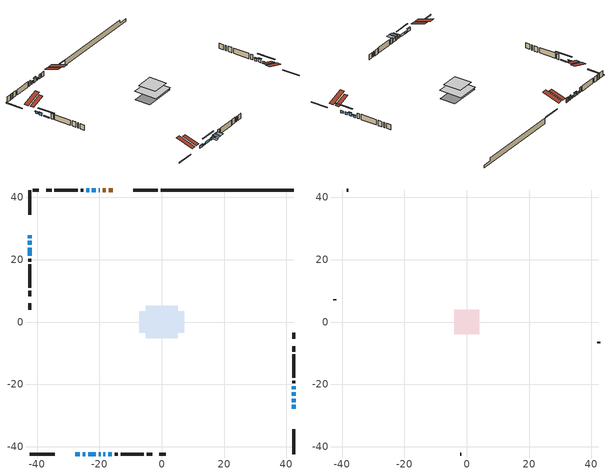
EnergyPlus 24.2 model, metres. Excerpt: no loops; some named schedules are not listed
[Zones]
conditioned space
 floor outside (Floor1 construction): -0.67,-0.67 -0.67,0.67 0.67,0.67 0.67,-0.67 z0.92
 floor adiabatic (AdiabaticFloorConstruction): -5.19,-5.19 -5.19,5.19 5.19,5.19 5.19,-5.19 z0.92
 floor foundation (Slab1 construction): -7.16,-3.5 -7.16,3.5 7.16,3.5 7.16,-3.5 z-1.52
 wall outside (RimJoist1 construction): -1.21,42.39 -9.21,42.39 / -42.39,-42.39 -34.39,-42.39 / -42.39,42.39 -42.39,34.39 / 42.39,-42.39 42.39,-34.39 z0.92:1.22
 wall outside (AdiabaticWallConstruction 1): -15.74,42.39 -17.1,42.39 / -18.02,42.39 -18.91,42.39 z0.92:2.95
 wall outside (AdiabaticWallConstruction): -19.84,42.39 -20.26,42.39 z0.92:2.14; -27.86,-42.39 -26.33,-42.39 / -42.39,26.04 -42.39,24.82 / 42.39,-27.86 42.39,-26.64 / 42.39,-25.71 42.39,-24.64 / -23.56,-42.39 -21.12,-42.39 / 42.39,-21.67 42.39,-20.65 z0.92:1.94; -25.41,-42.39 -24.49,-42.39 z0.92:1.28; -42.39,27.86 -42.39,26.97 / -23.34,42.39 -24.23,42.39 z0.92:1.81; -42.39,23.89 -42.39,21.25 z0.92:1.33; -20.2,-42.39 -19.64,-42.39 z0.92:1.84; 42.39,-23.72 42.39,-22.6 / -17.22,-42.39 -16,-42.39 z0.92:2.44; -21.19,42.39 -22.41,42.39 z0.92:2.75; -18.71,-42.39 -18.15,-42.39 z0.92:2.45
 wall outside (Wall1 construction): -25.16,42.39 -26.07,42.39 / -15.07,-42.39 -14.16,-42.39 / -42.39,20.32 -42.39,19.41 / 42.39,-19.73 42.39,-18.81 z0.92:3.36
 wall outside (Wall2 construction): -27,42.39 -34.45,42.39 / -13.23,-42.39 -5.78,-42.39 / -42.39,18.48 -42.39,11.03 / 42.39,-17.88 42.39,-10.44 z0.92:3.36
 wall outside (Wall3 construction): -35.38,42.39 -37.17,42.39 / -4.85,-42.39 -3.06,-42.39 / -42.39,10.1 -42.39,8.31 / 42.39,-9.51 42.39,-7.71 z0.92:3.36
 wall outside (Wall5 construction): -39.45,42.39 -41.47,42.39 / -0.78,-42.39 1.23,-42.39 / -42.39,6.03 -42.39,4.01 / 42.39,-5.43 42.39,-3.42 z0.92:3.36
 wall foundation (FoundationWall1 construction): -0.28,42.39,-1.52 -0.28,42.39,0.92 38.13,42.39,0.92 38.13,42.39,-0.45 42.39,42.39,-0.45 42.39,42.39,-1.52
 window (WindowConstruction 10): -19.84,42.39 -20.26,42.39 z0.92:2.14
 window (WindowConstruction 6): -27.86,-42.39 -26.34,-42.39 z0.92:1.93
 window (WindowConstruction 7): -25.41,-42.39 -24.49,-42.39 z0.92:1.28
 window (WindowConstruction 8): -42.39,27.86 -42.39,26.97 z0.92:1.81
 window (WindowConstruction 9): -42.39,26.04 -42.39,24.82 z0.92:1.93
 window (WindowConstruction 12): 42.39,-27.86 42.39,-26.64 z0.92:1.93
 window (WindowConstruction 13): 42.39,-25.71 42.39,-24.64 z0.92:1.93
 window (WindowConstruction 14): -23.56,-42.39 -21.12,-42.39 z0.92:1.93
 window (WindowConstruction 15): -42.39,23.89 -42.39,21.25 z0.92:1.33
 window (WindowConstruction 11): -20.2,-42.39 -19.64,-42.39 z0.92:1.83
 window (WindowConstruction): 42.39,-23.71 42.39,-22.6 z0.92:2.44
 window (WindowConstruction 1): 42.39,-21.67 42.39,-20.66 z0.92:1.93
 window (WindowConstruction 2): -21.19,42.39 -22.41,42.39 z0.92:2.75
 window (WindowConstruction 3): -23.34,42.39 -24.23,42.39 z0.92:1.81
 window (WindowConstruction 4): -18.71,-42.39 -18.15,-42.39 z0.92:2.44
 window (WindowConstruction 5): -17.22,-42.39 -16,-42.39 z0.92:2.44
 door (Door): -15.74,42.39 -17.1,42.39 z0.92:2.95
 door (Door 1): -18.02,42.39 -18.91,42.39 z0.92:2.95
 ceiling adiabatic (AdiabaticFloorConstruction): 5.19,-5.19 5.19,5.19 -5.19,5.19 -5.19,-5.19 z0.92
 roof outside (Roof2 construction): -14.81,42.39,3.36 -14.81,35.94,5.51 -13.11,35.94,5.51 -13.11,42.39,3.36; -28.79,-42.39,3.36 -28.79,-35.94,5.51 -30.49,-35.94,5.51 -30.49,-42.39,3.36; -42.39,28.79,3.36 -35.94,28.79,5.51 -35.94,30.49,5.51 -42.39,30.49,3.36; 42.39,-28.79,3.36 35.94,-28.79,5.51 35.94,-30.49,5.51 42.39,-30.49,3.36
attic - vented
 floor to conditioned space (Floor2 construction Reversed): -3.99,-3.99 -3.99,3.99 3.99,3.99 3.99,-3.99 z3.36
 wall outside (Wall4 construction): -38.1,42.39 -38.52,42.39 / -2.13,-42.39 -1.71,-42.39 / -42.39,7.38 -42.39,6.96 / 42.39,-6.78 42.39,-6.36 z0.92:3.36
 roof outside (Roof1 construction): -12.18,42.39,3.36 -12.18,34.63,5.95 -10.13,34.63,5.95 -10.13,42.39,3.36; -31.42,-42.39,3.36 -31.42,-34.63,5.95 -33.47,-34.63,5.95 -33.47,-42.39,3.36; -42.39,31.42,3.36 -34.63,31.42,5.95 -34.63,33.47,5.95 -42.39,33.47,3.36; 42.39,-31.42,3.36 34.63,-31.42,5.95 34.63,-33.47,5.95 42.39,-33.47,3.36
shading: -26.13,-42.39 -28.06,-42.39 -28.06,-42.81 -26.13,-42.81 z2.14; -24.29,-42.39 -25.61,-42.39 -25.61,-42.81 -24.29,-42.81 z1.48; -42.39,26.77 -42.39,28.06 -42.81,28.06 -42.81,26.77 z2.01; -42.39,24.62 -42.39,26.24 -42.81,26.24 -42.81,24.62 z2.14; 42.39,-24 42.39,-30.5 42.81,-30.5 42.81,-24 z4.57; 42.39,-22 42.39,-28.35 42.81,-28.35 42.81,-22 z4.57; -18.49,-42.39 -26.2,-42.39 -26.2,-42.81 -18.49,-42.81 z4.57; -42.39,18.61 -42.39,26.53 -42.81,26.53 -42.81,18.61 z3.96; -19.34,-42.39 -20.49,-42.39 -20.49,-45.45 -19.34,-45.45 z2.13; 42.39,-22.4 42.39,-23.92 42.81,-23.92 42.81,-22.4 z2.65; 42.39,-20.45 42.39,-21.87 42.81,-21.87 42.81,-20.45 z2.14; -22.61,42.39 -20.99,42.39 -20.99,42.81 -22.61,42.81 z2.95; -24.43,42.39 -23.14,42.39 -23.14,42.81 -24.43,42.81 z2.01; -17.85,-42.39 -19.01,-42.39 -19.01,-45.45 -17.85,-45.45 z2.74; -15.7,-42.39 -17.52,-42.39 -17.52,-45.45 -15.7,-45.45 z2.74
[Building]
Building 1: Terrain=Suburbs
[Site:Location]
Edmonton Intl AP_AB: Latitude {deg}=53.31; Longitude {deg}=-113.58; Time Zone {hr}=-7; Elevation {m}=723; Keep Site Location Information=Yes
[Site:GroundTemperature:Shallow]
-1.56185, -3.61833, -3.78302, -2.80711, 1.11059, 5.01004, 8.39065, 10.5322, 10.7141, 8.97234, 5.67794, 1.89811
[Site:WaterMainsTemperature]
Calculation Method=Schedule; Temperature Schedule=mains temperature schedule
[Material] Roughness=Rough; Thermal Absorptance=0.9
Name | Thickness {m} | Conductivity {W/m-K} | Density {kg/m3} | Specific Heat {J/kg-K} | Solar Absorptance | Visible Absorptance
asphalt or fiberglass shingles | 0.00635 | 0.162714 | 1121.4 | 1465.45 | 0.4 | 0.4
ceiling loosefill ins | 0.169333 | 0.0480833 | 16.02 | 1046.75 | 0.7 | 0.7
ceiling stud and cavity | 0.1397 | 0.0977058 | 65.682 | 1177.47 | 0.7 | 0.7
concrete 4.0 in. | 0.1016 | 1.803125 | 2242.8 | 837.4 | 0.7 | 0.7
concrete 8.0 in. | 0.2032 | 1.803125 | 2242.8 | 837.4 | 0.7 | 0.7
door material | 0.04445 | 0.053851 | 512.64 | 1214.23 | 0.7 | 0.7
floor covering | 0.0127 | 0.0433444 | 54.468 | 1339.84 | 0.6 | 0.6
floor rigid ins; rim joist rigid ins; roof rigid ins | 0.051816 | 0.029427 | 32.04 | 1214.23 | 0.7 | 0.7
floor rigid ins 1; wall rigid ins | 0.512978 | 0.029427 | 32.04 | 1214.23 | 0.7 | 0.7
floor stud and cavity | 0.1397 | 0.080204 | 92.3553 | 1139.71 | 0.7 | 0.7
floor stud and cavity 1 | 0.1397 | 1.75129 | 37.0049 | 1207.88 | 0.7 | 0.7
furniture material conditioned space 1 | 0.1524 | 0.115458 | 640.8 | 1214.23 | 0.6 | 0.6
gypsum board | 0.0127 | 0.160291 | 801 | 837.4 | 0.6 | 0.6
osb sheathing 0.5 in. | 0.0127 | 0.115458 | 512.64 | 1214.23 | 0.7 | 0.7
osb sheathing 0.75 in. | 0.01905 | 0.115458 | 512.64 | 1214.23 | 0.7 | 0.7
osb sheathing 2.0 in. | 0.0508 | 0.115458 | 512.64 | 1214.23 | 0.7 | 0.7
rim joist stud and cavity | 0.0508 | 0.0413573 | 125.044 | 1163.47 | 0.6 | 0.6
roof stud and cavity | 0.2032 | 0.170765 | 78.34581 | 1123.46 | 0.7 | 0.7
wall stud and cavity | 0.1397 | 0.100302 | 139.0536 | 1170.24 | 0.7 | 0.7
wall stud and cavity 1 | 0.1397 | 0.0938917 | 139.0536 | 1170.24 | 0.7 | 0.7
wall stud and cavity 2 | 0.1397 | 0.110654 | 139.0536 | 1170.24 | 0.7 | 0.7
wall stud and cavity 3 | 0.0889 | 6.1454 | 50.32683 | 1063.81 | 0.6 | 0.6
wall stud and cavity 4 | 0.1397 | 0.12064 | 139.0536 | 1170.24 | 0.7 | 0.7
wall stud and cavity 5 | 0.0889 | 0.380278 | 52.3479 | 1209.89 | 0.7 | 0.7
wall stud and cavity 6 | 0.0889 | 0.391764 | 83.0341 | 1211.67 | 0.7 | 0.7
wood siding | 0.0254 | 0.102417 | 544.68 | 1172.36 | 0.4 | 0.4
wood siding 1 | 0.00254 | 0.102417 | 544.68 | 1172.36 | 0.4 | 0.4
wood siding 2; wood siding 3; wood siding 4 | 0.0254 | 0.102417 | 544.68 | 1172.36 | 0.7 | 0.7
[WindowMaterial:SimpleGlazingSystem]
Name | U-Factor {W/m2-K} | Solar Heat Gain Coefficient
WindowMaterial | 2.0367 | 0.44
WindowMaterial 1 | 1.90099 | 0.48
WindowMaterial 10 | 2.992306 | 0.55
WindowMaterial 11 | 3.00537 | 0.54
WindowMaterial 12 | 2.393277 | 0.52
WindowMaterial 13 | 5.54627 | 0.48
WindowMaterial 2 | 2.40577 | 0.64
WindowMaterial 3 | 1.967427 | 0.46
WindowMaterial 4 | 1.87828 | 0.52
WindowMaterial 5 | 1.67671 | 0.57
WindowMaterial 6 | 2.33877 | 0.54
WindowMaterial 7 | 3.31141 | 0.54
WindowMaterial 8 | 1.86125 | 0.5
WindowMaterial 9 | 3.30687 | 0.6
[Construction]
AdiabaticFloorConstruction: floor stud and cavity 1, floor rigid ins 1, osb sheathing 0.75 in., floor covering
AdiabaticWallConstruction: wood siding 3, wall rigid ins, wall stud and cavity 5, gypsum board
AdiabaticWallConstruction 1: wood siding 4, wall rigid ins, wall stud and cavity 5, gypsum board
Door; Door 1: door material
Floor1 construction: floor stud and cavity, floor rigid ins, osb sheathing 0.75 in., floor covering
Floor2 construction Reversed: gypsum board, ceiling stud and cavity, ceiling loosefill ins
FoundationWall1 construction: concrete 8.0 in.
furniture construction conditioned space 1: furniture material conditioned space 1
PartitionWallConstruction: gypsum board, wall stud and cavity 6, gypsum board
RimJoist1 construction: wood siding 2, rim joist rigid ins, osb sheathing 2.0 in., rim joist stud and cavity
Roof1 construction: asphalt or fiberglass shingles
Roof2 construction: asphalt or fiberglass shingles, roof rigid ins, osb sheathing 0.75 in., roof stud and cavity, gypsum board
Slab1 construction: concrete 4.0 in.
Wall1 construction: wood siding, osb sheathing 0.5 in., wall stud and cavity, gypsum board
Wall2 construction: wood siding, osb sheathing 0.5 in., wall stud and cavity 1, gypsum board
Wall3 construction: wood siding, osb sheathing 0.5 in., wall stud and cavity 2, gypsum board
Wall4 construction: wood siding 1, wall stud and cavity 3
Wall5 construction: wood siding, osb sheathing 0.5 in., wall stud and cavity 4, gypsum board
WindowConstruction: WindowMaterial
WindowConstruction 1: WindowMaterial 1
WindowConstruction 10; WindowConstruction 11: WindowMaterial 9
WindowConstruction 12: WindowMaterial 10
WindowConstruction 13: WindowMaterial 11
WindowConstruction 14: WindowMaterial 12
WindowConstruction 15: WindowMaterial 13
WindowConstruction 2: WindowMaterial 2
WindowConstruction 3; WindowConstruction 8: WindowMaterial 3
WindowConstruction 4: WindowMaterial 4
WindowConstruction 5: WindowMaterial 5
WindowConstruction 6: WindowMaterial 6
WindowConstruction 7: WindowMaterial 7
WindowConstruction 9: WindowMaterial 8
[Zone] Multiplier=1; Part of Total Floor Area=Yes
Name | Volume {m3}
attic - vented | 26.6881
conditioned space | 547.6
[Space]
Name | Zone | Volume {m3}
attic - vented 1 | attic - vented | 26.6881
conditioned space 1 | conditioned space | 547.6
[ZoneInfiltration:EffectiveLeakageArea]
infil attic - vented 1: Zone or Space=attic - vented 1; Schedule=Always On Discrete; Effective Air Leakage Area {cm2}=2209.74; Stack Coefficient=0.000349512; Wind Coefficient=1.26314e-05
[ZoneMixing]
whole house fan mix: Zone or Space=attic - vented; Schedule=Always On Continuous; Design Flow Rate Calculation Method=Flow/Zone; Design Flow Rate {m3/s}=0; Source Zone or Space=conditioned space
[SurfaceProperty:ExposedFoundationPerimeter]
Slab1: Exposed Perimeter Calculation Method=TotalExposedPerimeter; Total Exposed Perimeter {m}=42.671
[InternalMass] Zone or ZoneList=conditioned space; Space or SpaceList=conditioned space 1
Name | Construction | Surface Area {m2}
furniture mass conditioned space 1 | furniture construction conditioned space 1 | 83.9558
partition wall mass | PartitionWallConstruction | 209.89
[Lights]
interior lighting: Zone or ZoneList or Space or SpaceList=conditioned space 1; Schedule=interior lighting schedule; Design Level Calculation Method=LightingLevel; Lighting Level {W}=343.2; Return Air Fraction=0; Fraction Radiant=0.6; Fraction Visible=0.2; Fraction Replaceable=1
[People]
occupants: Zone or ZoneList or Space or SpaceList=conditioned space 1; Number of People Schedule=occupants schedule; Number of People Calculation Method=People; Number of People=3; Fraction Radiant=0.314171; Sensible Heat Fraction=0.56303; Activity Level Schedule=occupants activity schedule; Carbon Dioxide Generation Rate {m3/s-W}=0; Enable ASHRAE 55 Comfort Warnings=No; Mean Radiant Temperature Calculation Type=EnclosureAveraged
[ElectricEquipment] Zone or ZoneList or Space or SpaceList=conditioned space 1; Design Level Calculation Method=EquipmentLevel
Name | Schedule | Design Level {W} | Fraction Latent | Fraction Radiant | Fraction Lost
clothes dryer | clothes dryer schedule | 140.772 | 0.015 | 0.081 | 0.85
clothes washer | clothes washer schedule | 32.1985 | 0.03 | 0.162 | 0.7
cooking range | cooking range schedule | 215.147 | 0.08 | 0.432 | 0.2
dishwasher | dishwasher schedule | 66.8632 | 0.3 | 0.18 | 0.4
fridge | fridge schedule | 72.9452 | 0 | 0.6 | 0
mech vent bath fan 0 | mech vent bath fan 0 schedule | 50.2 | 0 | 0 | 1
mech vent bath fan 1 | mech vent bath fan 1 schedule | 50.2 | 0 | 0 | 1
mech vent house fan | mech vent house fan schedule | 0 | 0 | 0 | 1
mech vent house fan cfis | mech vent house fan cfis schedule | 0 | 0 | 0 | 0
mech vent range fan 0 | mech vent range fan 0 schedule | 57 | 0 | 0 | 1
misc plug loads | misc plug loads schedule | 494.7 | 0.045 | 0.513 | 0.1
whole house fan | Always On Discrete | 0 | 0 | 0 | 1
[OtherEquipment] Zone or ZoneList or Space or SpaceList=conditioned space 1; Design Level Calculation Method=EquipmentLevel
Name | Fuel Type | Schedule | Design Level {W} | Fraction Latent | Fraction Radiant | Fraction Lost
clothes dryer 1 | Electricity | clothes dryer schedule | 0 | 0.015 | 0.081 | 0.85
cooking range 1 | Electricity | cooking range schedule | 0 | 0.08 | 0.432 | 0.2
general water use latent | None | general water use schedule | 62.594 | 1 | 0 | 0
general water use sensible | None | general water use schedule | -61.6891 | 0 | 0.6 | 0
mech vent house fan latent load | None | Always On Discrete | 0 | 1 | 0 | 0
mech vent house fan sensible load | None | Always On Discrete | 0 | 0 | 0 | 0
water heater energy adjustment1 | NaturalGas | Always On Discrete | 0.01 | 0 | 0 | 1
[ZoneInfiltration:DesignFlowRate] Zone or ZoneList or Space or SpaceList=conditioned space 1; Schedule=Always On Discrete; Design Flow Rate Calculation Method=Flow/Zone; Design Flow Rate {m3/s}=0
infil flow; natural vent flow; whole house fan flow
[Foundation:Kiva]
Foundation Kiva 1: Initial Indoor Air Temperature {C}=18; Wall Height Above Grade {m}=0.919978; Wall Depth Below Slab {m}=0.2032
[Foundation:Kiva:Settings]
Soil Conductivity {W/m-K}=0.849921; Soil Density {kg/m3}=1842.3; Soil Specific Heat {J/kg-K}=418.7; Ground Solar Absorptivity=0.9; Ground Thermal Absorptivity=0.9; Ground Surface Roughness {m}=0.03; Far-Field Width {m}=40; Deep-Ground Boundary Condition=ZeroFlux; Deep-Ground Depth {m}=40; Minimum Cell Dimension {m}=0.2; Maximum Cell Growth Coefficient=3; Simulation Timestep=Timestep
[Exterior:Lights]
exterior lighting: Schedule=exterior lighting schedule; Design Level {W}=75.6
[Schedule:Constant]
Name | Hourly Value
Always On Continuous; mech vent house fan schedule; mech vent house fan cfis schedule; Always On Discrete | 1
occupants activity schedule | 117.228
fridge schedule | 0
[Schedule:Week:Daily]
interior lighting schedule Week Rule - Jan1-Jan27: interior lighting schedule day, interior lighting schedule day, interior lighting schedule day, interior lighting schedule day, interior lighting schedule day, interior lighting schedule day, interior lighting schedule day, interior lighting schedule default day, interior lighting schedule default day, interior lighting schedule default day, interior lighting schedule default day, interior lighting schedule default day
interior lighting schedule Week Rule - Jan28-Feb3: interior lighting schedule day, interior lighting schedule day, interior lighting schedule day, interior lighting schedule day, interior lighting schedule day 1, interior lighting schedule day 1, interior lighting schedule day 1, interior lighting schedule default day, interior lighting schedule default day, interior lighting schedule default day, interior lighting schedule default day, interior lighting schedule default day
interior lighting schedule Week Rule - Feb4-Feb24: interior lighting schedule day 1, interior lighting schedule day 1, interior lighting schedule day 1, interior lighting schedule day 1, interior lighting schedule day 1, interior lighting schedule day 1, interior lighting schedule day 1, interior lighting schedule default day, interior lighting schedule default day, interior lighting schedule default day, interior lighting schedule default day, interior lighting schedule default day
interior lighting schedule Week Rule - Feb25-Mar3: interior lighting schedule day 1, interior lighting schedule day 1, interior lighting schedule day 1, interior lighting schedule day 1, interior lighting schedule day 2, interior lighting schedule day 2, interior lighting schedule day 2, interior lighting schedule default day, interior lighting schedule default day, interior lighting schedule default day, interior lighting schedule default day, interior lighting schedule default day
interior lighting schedule Week Rule - Mar4-Mar31: interior lighting schedule day 2, interior lighting schedule day 2, interior lighting schedule day 2, interior lighting schedule day 2, interior lighting schedule day 2, interior lighting schedule day 2, interior lighting schedule day 2, interior lighting schedule default day, interior lighting schedule default day, interior lighting schedule default day, interior lighting schedule default day, interior lighting schedule default day
interior lighting schedule Week Rule - Apr1-Apr28: interior lighting schedule day 3, interior lighting schedule day 3, interior lighting schedule day 3, interior lighting schedule day 3, interior lighting schedule day 3, interior lighting schedule day 3, interior lighting schedule day 3, interior lighting schedule default day, interior lighting schedule default day, interior lighting schedule default day, interior lighting schedule default day, interior lighting schedule default day
interior lighting schedule Week Rule - Apr29-May5: interior lighting schedule day 3, interior lighting schedule day 3, interior lighting schedule day 4, interior lighting schedule day 4, interior lighting schedule day 4, interior lighting schedule day 4, interior lighting schedule day 4, interior lighting schedule default day, interior lighting schedule default day, interior lighting schedule default day, interior lighting schedule default day, interior lighting schedule default day
interior lighting schedule Week Rule - May6-May26: interior lighting schedule day 4, interior lighting schedule day 4, interior lighting schedule day 4, interior lighting schedule day 4, interior lighting schedule day 4, interior lighting schedule day 4, interior lighting schedule day 4, interior lighting schedule default day, interior lighting schedule default day, interior lighting schedule default day, interior lighting schedule default day, interior lighting schedule default day
interior lighting schedule Week Rule - May27-Jun2: interior lighting schedule day 4, interior lighting schedule day 4, interior lighting schedule day 4, interior lighting schedule day 4, interior lighting schedule day 4, interior lighting schedule day 5, interior lighting schedule day 5, interior lighting schedule default day, interior lighting schedule default day, interior lighting schedule default day, interior lighting schedule default day, interior lighting schedule default day
interior lighting schedule Week Rule - Jun3-Jun30: interior lighting schedule day 5, interior lighting schedule day 5, interior lighting schedule day 5, interior lighting schedule day 5, interior lighting schedule day 5, interior lighting schedule day 5, interior lighting schedule day 5, interior lighting schedule default day, interior lighting schedule default day, interior lighting schedule default day, interior lighting schedule default day, interior lighting schedule default day
interior lighting schedule Week Rule - Jul1-Jul28: interior lighting schedule day 6, interior lighting schedule day 6, interior lighting schedule day 6, interior lighting schedule day 6, interior lighting schedule day 6, interior lighting schedule day 6, interior lighting schedule day 6, interior lighting schedule default day, interior lighting schedule default day, interior lighting schedule default day, interior lighting schedule default day, interior lighting schedule default day
interior lighting schedule Week Rule - Jul29-Aug4: interior lighting schedule day 6, interior lighting schedule day 6, interior lighting schedule day 6, interior lighting schedule day 7, interior lighting schedule day 7, interior lighting schedule day 7, interior lighting schedule day 7, interior lighting schedule default day, interior lighting schedule default day, interior lighting schedule default day, interior lighting schedule default day, interior lighting schedule default day
interior lighting schedule Week Rule - Aug5-Aug25: interior lighting schedule day 7, interior lighting schedule day 7, interior lighting schedule day 7, interior lighting schedule day 7, interior lighting schedule day 7, interior lighting schedule day 7, interior lighting schedule day 7, interior lighting schedule default day, interior lighting schedule default day, interior lighting schedule default day, interior lighting schedule default day, interior lighting schedule default day
interior lighting schedule Week Rule - Aug26-Sep1: interior lighting schedule day 7, interior lighting schedule day 7, interior lighting schedule day 7, interior lighting schedule day 7, interior lighting schedule day 7, interior lighting schedule day 7, interior lighting schedule day 8, interior lighting schedule default day, interior lighting schedule default day, interior lighting schedule default day, interior lighting schedule default day, interior lighting schedule default day
interior lighting schedule Week Rule - Sep2-Sep29: interior lighting schedule day 8, interior lighting schedule day 8, interior lighting schedule day 8, interior lighting schedule day 8, interior lighting schedule day 8, interior lighting schedule day 8, interior lighting schedule day 8, interior lighting schedule default day, interior lighting schedule default day, interior lighting schedule default day, interior lighting schedule default day, interior lighting schedule default day
interior lighting schedule Week Rule - Sep30-Oct6: interior lighting schedule day 8, interior lighting schedule day 9, interior lighting schedule day 9, interior lighting schedule day 9, interior lighting schedule day 9, interior lighting schedule day 9, interior lighting schedule day 9, interior lighting schedule default day, interior lighting schedule default day, interior lighting schedule default day, interior lighting schedule default day, interior lighting schedule default day
interior lighting schedule Week Rule - Oct7-Oct27: interior lighting schedule day 9, interior lighting schedule day 9, interior lighting schedule day 9, interior lighting schedule day 9, interior lighting schedule day 9, interior lighting schedule day 9, interior lighting schedule day 9, interior lighting schedule default day, interior lighting schedule default day, interior lighting schedule default day, interior lighting schedule default day, interior lighting schedule default day
interior lighting schedule Week Rule - Oct28-Nov3: interior lighting schedule day 9, interior lighting schedule day 9, interior lighting schedule day 9, interior lighting schedule day 9, interior lighting schedule day 10, interior lighting schedule day 10, interior lighting schedule day 10, interior lighting schedule default day, interior lighting schedule default day, interior lighting schedule default day, interior lighting schedule default day, interior lighting schedule default day
interior lighting schedule Week Rule - Nov4-Nov24: interior lighting schedule day 10, interior lighting schedule day 10, interior lighting schedule day 10, interior lighting schedule day 10, interior lighting schedule day 10, interior lighting schedule day 10, interior lighting schedule day 10, interior lighting schedule default day, interior lighting schedule default day, interior lighting schedule default day, interior lighting schedule default day, interior lighting schedule default day
interior lighting schedule Week Rule - Nov25-Dec1: interior lighting schedule day 10, interior lighting schedule day 10, interior lighting schedule day 10, interior lighting schedule day 10, interior lighting schedule day 10, interior lighting schedule day 10, interior lighting schedule day 11, interior lighting schedule default day, interior lighting schedule default day, interior lighting schedule default day, interior lighting schedule default day, interior lighting schedule default day
interior lighting schedule Week Rule - Dec2-Dec31: interior lighting schedule day 11, interior lighting schedule day 11, interior lighting schedule day 11, interior lighting schedule day 11, interior lighting schedule day 11, interior lighting schedule day 11, interior lighting schedule day 11, interior lighting schedule default day, interior lighting schedule default day, interior lighting schedule default day, interior lighting schedule default day, interior lighting schedule default day
occupants schedule Week Rule - Jan1-Dec31: occupants schedule day, occupants schedule day, occupants schedule day, occupants schedule day, occupants schedule day, occupants schedule day, occupants schedule day, occupants schedule default day, occupants schedule default day, occupants schedule default day, occupants schedule default day, occupants schedule default day
clothes dryer schedule Week Rule - Jan1-Dec31: clothes dryer schedule day, clothes dryer schedule day, clothes dryer schedule day, clothes dryer schedule day, clothes dryer schedule day, clothes dryer schedule day, clothes dryer schedule day, clothes dryer schedule default day, clothes dryer schedule default day, clothes dryer schedule default day, clothes dryer schedule default day, clothes dryer schedule default day
clothes washer schedule Week Rule - Jan1-Dec31: clothes washer schedule day, clothes washer schedule day, clothes washer schedule day, clothes washer schedule day, clothes washer schedule day, clothes washer schedule day, clothes washer schedule day, clothes washer schedule default day, clothes washer schedule default day, clothes washer schedule default day, clothes washer schedule default day, clothes washer schedule default day
cooking range schedule Week Rule - Jan1-Dec31: cooking range schedule day, cooking range schedule day, cooking range schedule day, cooking range schedule day, cooking range schedule day, cooking range schedule day, cooking range schedule day, cooking range schedule default day, cooking range schedule default day, cooking range schedule default day, cooking range schedule default day, cooking range schedule default day
dishwasher schedule Week Rule - Jan1-Dec31: dishwasher schedule day, dishwasher schedule day, dishwasher schedule day, dishwasher schedule day, dishwasher schedule day, dishwasher schedule day, dishwasher schedule day, dishwasher schedule default day, dishwasher schedule default day, dishwasher schedule default day, dishwasher schedule default day, dishwasher schedule default day
mech vent bath fan 0 schedule Week Rule - Jan1-Dec31: mech vent bath fan 0 schedule day, mech vent bath fan 0 schedule day, mech vent bath fan 0 schedule day, mech vent bath fan 0 schedule day, mech vent bath fan 0 schedule day, mech vent bath fan 0 schedule day, mech vent bath fan 0 schedule day, mech vent bath fan 0 schedule default day, mech vent bath fan 0 schedule default day, mech vent bath fan 0 schedule default day, mech vent bath fan 0 schedule default day, mech vent bath fan 0 schedule default day
mech vent bath fan 1 schedule Week Rule - Jan1-Dec31: mech vent bath fan 1 schedule day, mech vent bath fan 1 schedule day, mech vent bath fan 1 schedule day, mech vent bath fan 1 schedule day, mech vent bath fan 1 schedule day, mech vent bath fan 1 schedule day, mech vent bath fan 1 schedule day, mech vent bath fan 1 schedule default day, mech vent bath fan 1 schedule default day, mech vent bath fan 1 schedule default day, mech vent bath fan 1 schedule default day, mech vent bath fan 1 schedule default day
mech vent range fan 0 schedule Week Rule - Jan1-Dec31: mech vent range fan 0 schedule day, mech vent range fan 0 schedule day, mech vent range fan 0 schedule day, mech vent range fan 0 schedule day, mech vent range fan 0 schedule day, mech vent range fan 0 schedule day, mech vent range fan 0 schedule day, mech vent range fan 0 schedule default day, mech vent range fan 0 schedule default day, mech vent range fan 0 schedule default day, mech vent range fan 0 schedule default day, mech vent range fan 0 schedule default day
misc plug loads schedule Week Rule - Jan1-Dec31: misc plug loads schedule day, misc plug loads schedule day, misc plug loads schedule day, misc plug loads schedule day, misc plug loads schedule day, misc plug loads schedule day, misc plug loads schedule day, misc plug loads schedule default day, misc plug loads schedule default day, misc plug loads schedule default day, misc plug loads schedule default day, misc plug loads schedule default day
general water use schedule Week Rule - Jan1-Dec31: general water use schedule day, general water use schedule day, general water use schedule day, general water use schedule day, general water use schedule day, general water use schedule day, general water use schedule day, general water use schedule default day, general water use schedule default day, general water use schedule default day, general water use schedule default day, general water use schedule default day
exterior lighting schedule Week Rule - Jan1-Jan27: exterior lighting schedule day, exterior lighting schedule day, exterior lighting schedule day, exterior lighting schedule day, exterior lighting schedule day, exterior lighting schedule day, exterior lighting schedule day, exterior lighting schedule default day, exterior lighting schedule default day, exterior lighting schedule default day, exterior lighting schedule default day, exterior lighting schedule default day
exterior lighting schedule Week Rule - Jan28-Feb3: exterior lighting schedule day, exterior lighting schedule day, exterior lighting schedule day, exterior lighting schedule day, exterior lighting schedule day 1, exterior lighting schedule day 1, exterior lighting schedule day 1, exterior lighting schedule default day, exterior lighting schedule default day, exterior lighting schedule default day, exterior lighting schedule default day, exterior lighting schedule default day
exterior lighting schedule Week Rule - Feb4-Feb24: exterior lighting schedule day 1, exterior lighting schedule day 1, exterior lighting schedule day 1, exterior lighting schedule day 1, exterior lighting schedule day 1, exterior lighting schedule day 1, exterior lighting schedule day 1, exterior lighting schedule default day, exterior lighting schedule default day, exterior lighting schedule default day, exterior lighting schedule default day, exterior lighting schedule default day
exterior lighting schedule Week Rule - Feb25-Mar3: exterior lighting schedule day 1, exterior lighting schedule day 1, exterior lighting schedule day 1, exterior lighting schedule day 1, exterior lighting schedule day 2, exterior lighting schedule day 2, exterior lighting schedule day 2, exterior lighting schedule default day, exterior lighting schedule default day, exterior lighting schedule default day, exterior lighting schedule default day, exterior lighting schedule default day
exterior lighting schedule Week Rule - Mar4-Mar31: exterior lighting schedule day 2, exterior lighting schedule day 2, exterior lighting schedule day 2, exterior lighting schedule day 2, exterior lighting schedule day 2, exterior lighting schedule day 2, exterior lighting schedule day 2, exterior lighting schedule default day, exterior lighting schedule default day, exterior lighting schedule default day, exterior lighting schedule default day, exterior lighting schedule default day
exterior lighting schedule Week Rule - Apr1-Apr28: exterior lighting schedule day 3, exterior lighting schedule day 3, exterior lighting schedule day 3, exterior lighting schedule day 3, exterior lighting schedule day 3, exterior lighting schedule day 3, exterior lighting schedule day 3, exterior lighting schedule default day, exterior lighting schedule default day, exterior lighting schedule default day, exterior lighting schedule default day, exterior lighting schedule default day
exterior lighting schedule Week Rule - Apr29-May5: exterior lighting schedule day 3, exterior lighting schedule day 3, exterior lighting schedule day 4, exterior lighting schedule day 4, exterior lighting schedule day 4, exterior lighting schedule day 4, exterior lighting schedule day 4, exterior lighting schedule default day, exterior lighting schedule default day, exterior lighting schedule default day, exterior lighting schedule default day, exterior lighting schedule default day
exterior lighting schedule Week Rule - May6-May26: exterior lighting schedule day 4, exterior lighting schedule day 4, exterior lighting schedule day 4, exterior lighting schedule day 4, exterior lighting schedule day 4, exterior lighting schedule day 4, exterior lighting schedule day 4, exterior lighting schedule default day, exterior lighting schedule default day, exterior lighting schedule default day, exterior lighting schedule default day, exterior lighting schedule default day
exterior lighting schedule Week Rule - May27-Jun2: exterior lighting schedule day 4, exterior lighting schedule day 4, exterior lighting schedule day 4, exterior lighting schedule day 4, exterior lighting schedule day 4, exterior lighting schedule day 5, exterior lighting schedule day 5, exterior lighting schedule default day, exterior lighting schedule default day, exterior lighting schedule default day, exterior lighting schedule default day, exterior lighting schedule default day
exterior lighting schedule Week Rule - Jun3-Jun30: exterior lighting schedule day 5, exterior lighting schedule day 5, exterior lighting schedule day 5, exterior lighting schedule day 5, exterior lighting schedule day 5, exterior lighting schedule day 5, exterior lighting schedule day 5, exterior lighting schedule default day, exterior lighting schedule default day, exterior lighting schedule default day, exterior lighting schedule default day, exterior lighting schedule default day
[Schedule:Year]
interior lighting schedule: interior lighting schedule Week Rule - Jan1-Jan27, 1, 1, 1, 27, interior lighting schedule Week Rule - Jan28-Feb3, 1, 28, 2, 3, interior lighting schedule Week Rule - Feb4-Feb24, 2, 4, 2, 24, interior lighting schedule Week Rule - Feb25-Mar3, 2, 25, 3, 3, interior lighting schedule Week Rule - Mar4-Mar31, 3, 4, 3, 31, interior lighting schedule Week Rule - Apr1-Apr28, 4, 1, 4, 28, interior lighting schedule Week Rule - Apr29-May5, 4, 29, 5, 5, interior lighting schedule Week Rule - May6-May26, 5, 6, 5, 26, interior lighting schedule Week Rule - May27-Jun2, 5, 27, 6, 2, interior lighting schedule Week Rule - Jun3-Jun30, 6, 3, 6, 30, interior lighting schedule Week Rule - Jul1-Jul28, 7, 1, 7, 28, interior lighting schedule Week Rule - Jul29-Aug4, 7, 29, 8, 4, interior lighting schedule Week Rule - Aug5-Aug25, 8, 5, 8, 25, interior lighting schedule Week Rule - Aug26-Sep1, 8, 26, 9, 1, interior lighting schedule Week Rule - Sep2-Sep29, 9, 2, 9, 29, interior lighting schedule Week Rule - Sep30-Oct6, 9, 30, 10, 6, interior lighting schedule Week Rule - Oct7-Oct27, 10, 7, 10, 27, interior lighting schedule Week Rule - Oct28-Nov3, 10, 28, 11, 3, interior lighting schedule Week Rule - Nov4-Nov24, 11, 4, 11, 24, interior lighting schedule Week Rule - Nov25-Dec1, 11, 25, 12, 1, interior lighting schedule Week Rule - Dec2-Dec31, 12, 2, 12, 31
occupants schedule: occupants schedule Week Rule - Jan1-Dec31, 1, 1, 12, 31
clothes dryer schedule: clothes dryer schedule Week Rule - Jan1-Dec31, 1, 1, 12, 31
clothes washer schedule: clothes washer schedule Week Rule - Jan1-Dec31, 1, 1, 12, 31
cooking range schedule: cooking range schedule Week Rule - Jan1-Dec31, 1, 1, 12, 31
dishwasher schedule: dishwasher schedule Week Rule - Jan1-Dec31, 1, 1, 12, 31
mech vent bath fan 0 schedule: mech vent bath fan 0 schedule Week Rule - Jan1-Dec31, 1, 1, 12, 31
mech vent bath fan 1 schedule: mech vent bath fan 1 schedule Week Rule - Jan1-Dec31, 1, 1, 12, 31
mech vent range fan 0 schedule: mech vent range fan 0 schedule Week Rule - Jan1-Dec31, 1, 1, 12, 31
misc plug loads schedule: misc plug loads schedule Week Rule - Jan1-Dec31, 1, 1, 12, 31
general water use schedule: general water use schedule Week Rule - Jan1-Dec31, 1, 1, 12, 31
exterior lighting schedule: exterior lighting schedule Week Rule - Jan1-Jan27, 1, 1, 1, 27, exterior lighting schedule Week Rule - Jan28-Feb3, 1, 28, 2, 3, exterior lighting schedule Week Rule - Feb4-Feb24, 2, 4, 2, 24, exterior lighting schedule Week Rule - Feb25-Mar3, 2, 25, 3, 3, exterior lighting schedule Week Rule - Mar4-Mar31, 3, 4, 3, 31, exterior lighting schedule Week Rule - Apr1-Apr28, 4, 1, 4, 28, exterior lighting schedule Week Rule - Apr29-May5, 4, 29, 5, 5, exterior lighting schedule Week Rule - May6-May26, 5, 6, 5, 26, exterior lighting schedule Week Rule - May27-Jun2, 5, 27, 6, 2, exterior lighting schedule Week Rule - Jun3-Jun30, 6, 3, 6, 30, exterior lighting schedule Week Rule - Jul1-Jul28, 7, 1, 7, 28, exterior lighting schedule Week Rule - Jul29-Aug4, 7, 29, 8, 4, exterior lighting schedule Week Rule - Aug5-Aug25, 8, 5, 8, 25, exterior lighting schedule Week Rule - Aug26-Sep1, 8, 26, 9, 1, exterior lighting schedule Week Rule - Sep2-Sep29, 9, 2, 9, 29, exterior lighting schedule Week Rule - Sep30-Oct6, 9, 30, 10, 6, exterior lighting schedule Week Rule - Oct7-Oct27, 10, 7, 10, 27, exterior lighting schedule Week Rule - Oct28-Nov3, 10, 28, 11, 3, exterior lighting schedule Week Rule - Nov4-Nov24, 11, 4, 11, 24, exterior lighting schedule Week Rule - Nov25-Dec1, 11, 25, 12, 1, exterior lighting schedule Week Rule - Dec2-Dec31, 12, 2, 12, 31
[Schedule:Compact]
mains temperature schedule: Through: 01/01, For: AllDays, Until: 24:00, 3.97167, Through: 01/02, For: AllDays, Until: 24:00, 3.90778, Through: 01/03, For: AllDays, Until: 24:00, 3.84556, Through: 01/04, For: AllDays, Until: 24:00, 3.78389, Through: 01/05, For: AllDays, Until: 24:00, 3.72278, Through: 01/06, For: AllDays, Until: 24:00, 3.66278, Through: 01/07, For: AllDays, Until: 24:00, 3.60389, Through: 01/08, For: AllDays, Until: 24:00, 3.54556, Through: 01/09, For: AllDays, Until: 24:00, 3.48833, Through: 01/10, For: AllDays, Until: 24:00, 3.43167, Through: 01/11, For: AllDays, Until: 24:00, 3.37611, Through: 01/12, For: AllDays, Until: 24:00, 3.32167, Through: 01/13, For: AllDays, Until: 24:00, 3.26833, Through: 01/14, For: AllDays, Until: 24:00, 3.21556, Through: 01/15, For: AllDays, Until: 24:00, 3.16444, Through: 01/16, For: AllDays, Until: 24:00, 3.11389, Through: 01/17, For: AllDays, Until: 24:00, 3.06444, Through: 01/18, For: AllDays, Until: 24:00, 3.01611, Through: 01/19, For: AllDays, Until: 24:00, 2.96889, Through: 01/20, For: AllDays, Until: 24:00, 2.92278, Through: 01/21, For: AllDays, Until: 24:00, 2.87722, Through: 01/22, For: AllDays, Until: 24:00, 2.83333, Through: 01/23, For: AllDays, Until: 24:00, 2.79056, Through: 01/24, For: AllDays, Until: 24:00, 2.74889, Through: 01/25, For: AllDays, Until: 24:00, 2.70833, Through: 01/26, For: AllDays, Until: 24:00, 2.66889, Through: 01/27, For: AllDays, Until: 24:00, 2.63056, Through: 01/28, For: AllDays, Until: 24:00, 2.59333, Through: 01/29, For: AllDays, Until: 24:00, 2.55778, Through: 01/30, For: AllDays, Until: 24:00, 2.52278, Through: 01/31, For: AllDays, Until: 24:00, 2.48944, Through: 02/01, For: AllDays, Until: 24:00, 2.45722, Through: 02/02, For: AllDays, Until: 24:00, 2.42611, Through: 02/03, For: AllDays, Until: 24:00, 2.39667, Through: 02/04, For: AllDays, Until: 24:00, 2.36833, Through: 02/05, For: AllDays, Until: 24:00, 2.34111, Through: 02/06, For: AllDays, Until: 24:00, 2.315, Through: 02/07, For: AllDays, Until: 24:00, 2.29056, Through: 02/08, For: AllDays, Until: 24:00, 2.26722, Through: 02/09, For: AllDays, Until: 24:00, 2.245, Through: 02/10, For: AllDays, Until: 24:00, 2.22444, Through: 02/11, For: AllDays, Until: 24:00, 2.20444, Through: 02/12, For: AllDays, Until: 24:00, 2.18667, Through: 02/13, For: AllDays, Until: 24:00, 2.17, Through: 02/14, For: AllDays, Until: 24:00, 2.15444, Through: 02/15, For: AllDays, Until: 24:00, 2.14, Through: 02/16, For: AllDays, Until: 24:00, 2.12722, Through: 02/17, For: AllDays, Until: 24:00, 2.11556, Through: 02/18, For: AllDays, Until: 24:00, 2.10556, Through: 02/19, For: AllDays, Until: 24:00, 2.09667, Through: 02/20, For: AllDays, Until: 24:00, 2.08889, Through: 02/21, For: AllDays, Until: 24:00, 2.08278, Through: 02/22, For: AllDays, Until: 24:00, 2.07833, Through: 02/23, For: AllDays, Until: 24:00, 2.07444, Through: 02/24, For: AllDays, Until: 24:00, 2.07278, Through: 02/25, For: AllDays, Until: 24:00, 2.07167, Through: 02/26, For: AllDays, Until: 24:00, 2.07222, Through: 02/27, For: AllDays, Until: 24:00, 2.07444, Through: 02/28, For: AllDays, Until: 24:00, 2.07778, Through: 03/01, For: AllDays, Until: 24:00, 2.08222, Through: 03/02, For: AllDays, Until: 24:00, 2.08833, Through: 03/03, For: AllDays, Until: 24:00, 2.09556, Through: 03/04, For: AllDays, Until: 24:00, 2.10444, Through: 03/05, For: AllDays, Until: 24:00, 2.11444, Through: 03/06, For: AllDays, Until: 24:00, 2.12556, Through: 03/07, For: AllDays, Until: 24:00, 2.13833, Through: 03/08, For: AllDays, Until: 24:00, 2.15278, Through: 03/09, For: AllDays, Until: 24:00, 2.16778, Through: 03/10, For: AllDays, Until: 24:00, 2.18444, Through: 03/11, For: AllDays, Until: 24:00, 2.20278, Through: 03/12, For: AllDays, Until: 24:00, 2.22167, Through: 03/13, For: AllDays, Until: 24:00, 2.24278, Through: 03/14, For: AllDays, Until: 24:00, 2.26444, Through: 03/15, For: AllDays, Until: 24:00, 2.28778, Through: 03/16, For: AllDays, Until: 24:00, 2.31222, Through: 03/17, For: AllDays, Until: 24:00, 2.33778, Through: 03/18, For: AllDays, Until: 24:00, 2.365, Through: 03/19, For: AllDays, Until: 24:00, 2.39333, Through: 03/20, For: AllDays, Until: 24:00, 2.42278, Through: 03/21, For: AllDays, Until: 24:00, 2.45389, Through: 03/22, For: AllDays, Until: 24:00, 2.48611, Through: 03/23, For: AllDays, Until: 24:00, 2.51889, Through: 03/24, For: AllDays, Until: 24:00, 2.55389, Through: 03/25, For: AllDays, Until: 24:00, 2.58944, Through: 03/26, For: AllDays, Until: 24:00, 2.62611, Through: 03/27, For: AllDays, Until: 24:00, 2.66444, Through: 03/28, For: AllDays, Until: 24:00, 2.70389, Through: 03/29, For: AllDays, Until: 24:00, 2.74389, Through: 03/30, For: AllDays, Until: 24:00, 2.78556, Through: 03/31, For: AllDays, Until: 24:00, 2.82833, Through: 04/01, For: AllDays, Until: 24:00, 2.87222, Through: 04/02, For: AllDays, Until: 24:00, 2.91722, Through: 04/03, For: AllDays, Until: 24:00, 2.96333, Through: 04/04, For: AllDays, Until: 24:00, 3.01056, Through: 04/05, For: AllDays, Until: 24:00, 3.05889, Through: 04/06, For: AllDays, Until: 24:00, 3.10833, Through: 04/07, For: AllDays, Until: 24:00, 3.15833, Through: 04/08, For: AllDays, Until: 24:00, 3.21, Through: 04/09, For: AllDays, Until: 24:00, 3.26222, Through: 04/10, For: AllDays, Until: 24:00, 3.31556, Through: 04/11, For: AllDays, Until: 24:00, 3.37, Through: 04/12, For: AllDays, Until: 24:00, 3.42556, Through: 04/13, For: AllDays, Until: 24:00, 3.48167, Through: 04/14, For: AllDays, Until: 24:00, 3.53889, Through: 04/15, For: AllDays, Until: 24:00, 3.59722, Through: 04/16, For: AllDays, Until: 24:00, 3.65611, Through: 04/17, For: AllDays, Until: 24:00, 3.71611, Through: 04/18, For: AllDays, Until: 24:00, 3.77667, Through: 04/19, For: AllDays, Until: 24:00, 3.83833, Through: 04/20, For: AllDays, Until: 24:00, 3.90111, Through: 04/21, For: AllDays, Until: 24:00, 3.96444, Through: 04/22, For: AllDays, Until: 24:00, 4.02833, Through: 04/23, For: AllDays, Until: 24:00, 4.09333, Through: 04/24, For: AllDays, Until: 24:00, 4.15889, Through: 04/25, For: AllDays, Until: 24:00, 4.225, Through: 04/26, For: AllDays, Until: 24:00, 4.29222, Through: 04/27, For: AllDays, Until: 24:00, 4.36, Through: 04/28, For: AllDays, Until: 24:00, 4.42833, Through: 04/29, For: AllDays, Until: 24:00, 4.49722, Through: 04/30, For: AllDays, Until: 24:00, 4.56667, Through: 05/01, For: AllDays, Until: 24:00, 4.63722, Through: 05/02, For: AllDays, Until: 24:00, 4.70833, Through: 05/03, For: AllDays, Until: 24:00, 4.77944, Through: 05/04, For: AllDays, Until: 24:00, 4.85167, Through: 05/05, For: AllDays, Until: 24:00, 4.92389, Through: 05/06, For: AllDays, Until: 24:00, 4.99722, Through: 05/07, For: AllDays, Until: 24:00, 5.07056, Through: 05/08, For: AllDays, Until: 24:00, 5.145, Through: 05/09, For: AllDays, Until: 24:00, 5.21944, Through: 05/10, For: AllDays, Until: 24:00, 5.29389, Through: 05/11, For: AllDays, Until: 24:00, 5.36944, Through: 05/12, For: AllDays, Until: 24:00, 5.445, Through: 05/13, For: AllDays, Until: 24:00, 5.52111, Through: 05/14, For: AllDays, Until: 24:00, 5.59722, Through: 05/15, For: AllDays, Until: 24:00, 5.67389, Through: 05/16, For: AllDays, Until: 24:00, 5.75056, Through: 05/17, For: AllDays, Until: 24:00, 5.82778, Through: 05/18, For: AllDays, Until: 24:00, 5.90556, Through: 05/19, For: AllDays, Until: 24:00, 5.98278, Through: 05/20, For: AllDays, Until: 24:00, 6.06056, Through: 05/21, For: AllDays, Until: 24:00, 6.13889, Through: 05/22, For: AllDays, Until: 24:00, 6.21667, Through: 05/23, For: AllDays, Until: 24:00, 6.295, Through: 05/24, For: AllDays, Until: 24:00, 6.37333, Through: 05/25, For: AllDays, Until: 24:00, 6.45222, Through: 05/26, For: AllDays, Until: 24:00, 6.53056, Through: 05/27, For: AllDays, Until: 24:00, 6.60889, Through: 05/28, For: AllDays, Until: 24:00, 6.68778, Through: 05/29, For: AllDays, Until: 24:00, 6.76611, Through: 05/30, For: AllDays, Until: 24:00, 6.84444, Through: 05/31, For: AllDays, Until: 24:00, 6.92278, Through: 06/01, For: AllDays, Until: 24:00, 7.00111, Through: 06/02, For: AllDays, Until: 24:00, 7.07944, Through: 06/03, For: AllDays, Until: 24:00, 7.15778, Through: 06/04, For: AllDays, Until: 24:00, 7.23556, Through: 06/05, For: AllDays, Until: 24:00, 7.31333, Through: 06/06, For: AllDays, Until: 24:00, 7.39056, Through: 06/07, For: AllDays, Until: 24:00, 7.46833, Through: 06/08, For: AllDays, Until: 24:00, 7.545, Through: 06/09, For: AllDays, Until: 24:00, 7.62222, Through: 06/10, For: AllDays, Until: 24:00, 7.69833, Through: 06/11, For: AllDays, Until: 24:00, 7.775, Through: 06/12, For: AllDays, Until: 24:00, 7.85056, Through: 06/13, For: AllDays, Until: 24:00, 7.92611, Through: 06/14, For: AllDays, Until: 24:00, 8.00111, Through: 06/15, For: AllDays, Until: 24:00, 8.07611, Through: 06/16, For: AllDays, Until: 24:00, 8.15056, Through: 06/17, For: AllDays, Until: 24:00, 8.22389, Through: 06/18, For: AllDays, Until: 24:00, 8.29778, Through: 06/19, For: AllDays, Until: 24:00, 8.37056, Through: 06/20, For: AllDays, Until: 24:00, 8.44278, Through: 06/21, For: AllDays, Until: 24:00, 8.51444, Through: 06/22, For: AllDays, Until: 24:00, 8.58611, Through: 06/23, For: AllDays, Until: 24:00, 8.65667, Through: 06/24, For: AllDays, Until: 24:00, 8.72667, Through: 06/25, For: AllDays, Until: 24:00, 8.79611, Through: 06/26, For: AllDays, Until: 24:00, 8.865, Through: 06/27, For: AllDays, Until: 24:00, 8.93333, Through: 06/28, For: AllDays, Until: 24:00, 9.00056, Through: 06/29, For: AllDays, Until: 24:00, 9.06778, Through: 06/30, For: AllDays, Until: 24:00, 9.13333, Through: 07/01, For: AllDays, Until: 24:00, 9.19889, Through: 07/02, For: AllDays, Until: 24:00, 9.26333, Through: 07/03, For: AllDays, Until: 24:00, 9.32722, Through: 07/04, For: AllDays, Until: 24:00, 9.39056, Through: 07/05, For: AllDays, Until: 24:00, 9.45278, Through: 07/06, For: AllDays, Until: 24:00, 9.51389, Through: 07/07, For: AllDays, Until: 24:00, 9.57444, Through: 07/08, For: AllDays, Until: 24:00, 9.63389, Through: 07/09, For: AllDays, Until: 24:00, 9.69278, Through: 07/10, For: AllDays, Until: 24:00, 9.75056, Through: 07/11, For: AllDays, Until: 24:00, 9.80778, Through: 07/12, For: AllDays, Until: 24:00, 9.86333, Through: 07/13, For: AllDays, Until: 24:00, 9.91833, Through: 07/14, For: AllDays, Until: 24:00, 9.97278, Through: 07/15, For: AllDays, Until: 24:00, 10.0256, Through: 07/16, For: AllDays, Until: 24:00, 10.0778, Through: 07/17, For: AllDays, Until: 24:00, 10.1289, Through: 07/18, For: AllDays, Until: 24:00, 10.1789, Through: 07/19, For: AllDays, Until: 24:00, 10.2278, Through: 07/20, For: AllDays, Until: 24:00, 10.2756, Through: 07/21, For: AllDays, Until: 24:00, 10.3222, Through: 07/22, For: AllDays, Until: 24:00, 10.3683, Through: 07/23, For: AllDays, Until: 24:00, 10.4128, Through: 07/24, For: AllDays, Until: 24:00, 10.4561, Through: 07/25, For: AllDays, Until: 24:00, 10.4989, Through: 07/26, For: AllDays, Until: 24:00, 10.54, Through: 07/27, For: AllDays, Until: 24:00, 10.58, Through: 07/28, For: AllDays, Until: 24:00, 10.6189, Through: 07/29, For: AllDays, Until: 24:00, 10.6567, Through: 07/30, For: AllDays, Until: 24:00, 10.6928, Through: 07/31, For: AllDays, Until: 24:00, 10.7283, Through: 08/01, For: AllDays, Until: 24:00, 10.7622, Through: 08/02, For: AllDays, Until: 24:00, 10.7956, Through: 08/03, For: AllDays, Until: 24:00, 10.8272, Through: 08/04, For: AllDays, Until: 24:00, 10.8572, Through: 08/05, For: AllDays, Until: 24:00, 10.8867, Through: 08/06, For: AllDays, Until: 24:00, 10.9144, Through: 08/07, For: AllDays, Until: 24:00, 10.9411, Through: 08/08, For: AllDays, Until: 24:00, 10.9667, Through: 08/09, For: AllDays, Until: 24:00, 10.9906, Through: 08/10, For: AllDays, Until: 24:00, 11.0133, Through: 08/11, For: AllDays, Until: 24:00, 11.035, Through: 08/12, For: AllDays, Until: 24:00, 11.055, Through: 08/13, For: AllDays, Until: 24:00, 11.0739, Through: 08/14, For: AllDays, Until: 24:00, 11.0917, Through: 08/15, For: AllDays, Until: 24:00, 11.1078, Through: 08/16, For: AllDays, Until: 24:00, 11.1228, Through: 08/17, For: AllDays, Until: 24:00, 11.1361, Through: 08/18, For: AllDays, Until: 24:00, 11.1483, Through: 08/19, For: AllDays, Until: 24:00, 11.1594, Through: 08/20, For: AllDays, Until: 24:00, 11.1689, Through: 08/21, For: AllDays, Until: 24:00, 11.1772, Through: 08/22, For: AllDays, Until: 24:00, 11.1844, Through: 08/23, For: AllDays, Until: 24:00, 11.19, Through: 08/24, For: AllDays, Until: 24:00, 11.1939, Through: 08/25, For: AllDays, Until: 24:00, 11.1967, Through: 08/26, For: AllDays, Until: 24:00, 11.1983, Through: 08/27, For: AllDays, Until: 24:00, 11.1983, Through: 08/28, For: AllDays, Until: 24:00, 11.1972, Through: 08/29, For: AllDays, Until: 24:00, 11.195, Through: 08/30, For: AllDays, Until: 24:00, 11.1911, Through: 08/31, For: AllDays, Until: 24:00, 11.1856, Through: 09/01, For: AllDays, Until: 24:00, 11.1789, Through: 09/02, For: AllDays, Until: 24:00, 11.1711, Through: 09/03, For: AllDays, Until: 24:00, 11.1617, Through: 09/04, For: AllDays, Until: 24:00, 11.1511, Through: 09/05, For: AllDays, Until: 24:00, 11.1394, Through: 09/06, For: AllDays, Until: 24:00, 11.1261, Through: 09/07, For: AllDays, Until: 24:00, 11.1111, Through: 09/08, For: AllDays, Until: 24:00, 11.0956, Through: 09/09, For: AllDays, Until: 24:00, 11.0778, Through: 09/10, For: AllDays, Until: 24:00, 11.0594, Through: 09/11, For: AllDays, Until: 24:00, 11.0394, Through: 09/12, For: AllDays, Until: 24:00, 11.0183, Through: 09/13, For: AllDays, Until: 24:00, 10.9961, Through: 09/14, For: AllDays, Until: 24:00, 10.9722, Through: 09/15, For: AllDays, Until: 24:00, 10.9472, Through: 09/16, For: AllDays, Until: 24:00, 10.9206, Through: 09/17, For: AllDays, Until: 24:00, 10.8928, Through: 09/18, For: AllDays, Until: 24:00, 10.8639, Through: 09/19, For: AllDays, Until: 24:00, 10.8339, Through: 09/20, For: AllDays, Until: 24:00, 10.8028, Through: 09/21, For: AllDays, Until: 24:00, 10.77, Through: 09/22, For: AllDays, Until: 24:00, 10.7361, Through: 09/23, For: AllDays, Until: 24:00, 10.7011, Through: 09/24, For: AllDays, Until: 24:00, 10.665, Through: 09/25, For: AllDays, Until: 24:00, 10.6272, Through: 09/26, For: AllDays, Until: 24:00, 10.5889, Through: 09/27, For: AllDays, Until: 24:00, 10.5489, Through: 09/28, For: AllDays, Until: 24:00, 10.5078, Through: 09/29, For: AllDays, Until: 24:00, 10.4661, Through: 09/30, For: AllDays, Until: 24:00, 10.4228, Through: 10/01, For: AllDays, Until: 24:00, 10.3783, Through: 10/02, For: AllDays, Until: 24:00, 10.3328, Through: 10/03, For: AllDays, Until: 24:00, 10.2861, Through: 10/04, For: AllDays, Until: 24:00, 10.2383, Through: 10/05, For: AllDays, Until: 24:00, 10.19, Through: 10/06, For: AllDays, Until: 24:00, 10.14, Through: 10/07, For: AllDays, Until: 24:00, 10.0894, Through: 10/08, For: AllDays, Until: 24:00, 10.0372, Through: 10/09, For: AllDays, Until: 24:00, 9.98444, Through: 10/10, For: AllDays, Until: 24:00, 9.93056, Through: 10/11, For: AllDays, Until: 24:00, 9.87611, Through: 10/12, For: AllDays, Until: 24:00, 9.82, Through: 10/13, For: AllDays, Until: 24:00, 9.76333, Through: 10/14, For: AllDays, Until: 24:00, 9.70611, Through: 10/15, For: AllDays, Until: 24:00, 9.64722, Through: 10/16, For: AllDays, Until: 24:00, 9.58778, Through: 10/17, For: AllDays, Until: 24:00, 9.52778, Through: 10/18, For: AllDays, Until: 24:00, 9.46667, Through: 10/19, For: AllDays, Until: 24:00, 9.40444, Through: 10/20, For: AllDays, Until: 24:00, 9.34167, Through: 10/21, For: AllDays, Until: 24:00, 9.27778, Through: 10/22, For: AllDays, Until: 24:00, 9.21333, Through: 10/23, For: AllDays, Until: 24:00, 9.14833, Through: 10/24, For: AllDays, Until: 24:00, 9.08222, Through: 10/25, For: AllDays, Until: 24:00, 9.01556, Through: 10/26, For: AllDays, Until: 24:00, 8.94833, Through: 10/27, For: AllDays, Until: 24:00, 8.88056, Through: 10/28, For: AllDays, Until: 24:00, 8.81167, Through: 10/29, For: AllDays, Until: 24:00, 8.74222, Through: 10/30, For: AllDays, Until: 24:00, 8.67222, Through: 10/31, For: AllDays, Until: 24:00, 8.60167, Through: 11/01, For: AllDays, Until: 24:00, 8.53056, Through: 11/02, For: AllDays, Until: 24:00, 8.45889, Through: 11/03, For: AllDays, Until: 24:00, 8.38667, Through: 11/04, For: AllDays, Until: 24:00, 8.31389, Through: 11/05, For: AllDays, Until: 24:00, 8.24056, Through: 11/06, For: AllDays, Until: 24:00, 8.16667, Through: 11/07, For: AllDays, Until: 24:00, 8.09278, Through: 11/08, For: AllDays, Until: 24:00, 8.01833, Through: 11/09, For: AllDays, Until: 24:00, 7.94278, Through: 11/10, For: AllDays, Until: 24:00, 7.86778, Through: 11/11, For: AllDays, Until: 24:00, 7.79167, Through: 11/12, For: AllDays, Until: 24:00, 7.71556, Through: 11/13, For: AllDays, Until: 24:00, 7.63944, Through: 11/14, For: AllDays, Until: 24:00, 7.56222, Through: 11/15, For: AllDays, Until: 24:00, 7.48556, Through: 11/16, For: AllDays, Until: 24:00, 7.40833, Through: 11/17, For: AllDays, Until: 24:00, 7.33056, Through: 11/18, For: AllDays, Until: 24:00, 7.25278, Through: 11/19, For: AllDays, Until: 24:00, 7.175, Through: 11/20, For: AllDays, Until: 24:00, 7.09722, Through: 11/21, For: AllDays, Until: 24:00, 7.01889, Through: 11/22, For: AllDays, Until: 24:00, 6.94056, Through: 11/23, For: AllDays, Until: 24:00, 6.86222, Through: 11/24, For: AllDays, Until: 24:00, 6.78389, Through: 11/25, For: AllDays, Until: 24:00, 6.705, Through: 11/26, For: AllDays, Until: 24:00, 6.62667, Through: 11/27, For: AllDays, Until: 24:00, 6.54833, Through: 11/28, For: AllDays, Until: 24:00, 6.46944, Through: 11/29, For: AllDays, Until: 24:00, 6.39111, Through: 11/30, For: AllDays, Until: 24:00, 6.31278, Through: 12/01, For: AllDays, Until: 24:00, 6.23444, Through: 12/02, For: AllDays, Until: 24:00, 6.15611, Through: 12/03, For: AllDays, Until: 24:00, 6.07833, Through: 12/04, For: AllDays, Until: 24:00, 6.00056, Through: 12/05, For: AllDays, Until: 24:00, 5.92278, Through: 12/06, For: AllDays, Until: 24:00, 5.84556, Through: 12/07, For: AllDays, Until: 24:00, 5.76833, Through: 12/08, For: AllDays, Until: 24:00, 5.69111, Through: 12/09, For: AllDays, Until: 24:00, 5.61444, Through: 12/10, For: AllDays, Until: 24:00, 5.53778, Through: 12/11, For: AllDays, Until: 24:00, 5.46222, Through: 12/12, For: AllDays, Until: 24:00, 5.38611, Through: 12/13, For: AllDays, Until: 24:00, 5.31111, Through: 12/14, For: AllDays, Until: 24:00, 5.23611, Through: 12/15, For: AllDays, Until: 24:00, 5.16167, Through: 12/16, For: AllDays, Until: 24:00, 5.08722, Through: 12/17, For: AllDays, Until: 24:00, 5.01389, Through: 12/18, For: AllDays, Until: 24:00, 4.94056, Through: 12/19, For: AllDays, Until: 24:00, 4.86778, Through: 12/20, For: AllDays, Until: 24:00, 4.79556, Through: 12/21, For: AllDays, Until: 24:00, 4.72389, Through: 12/22, For: AllDays, Until: 24:00, 4.65333, Through: 12/23, For: AllDays, Until: 24:00, 4.58278, Through: 12/24, For: AllDays, Until: 24:00, 4.51278, Through: 12/25, For: AllDays, Until: 24:00, 4.44389, Through: 12/26, For: AllDays, Until: 24:00, 4.375, Through: 12/27, For: AllDays, Until: 24:00, 4.30722, Through: 12/28, For: AllDays, Until: 24:00, 4.24, Through: 12/29, For: AllDays, Until: 24:00, 4.17333, Through: 12/30, For: AllDays, Until: 24:00, 4.10778, Through: 12/31, For: AllDays, Until: 24:00, 4.04278
